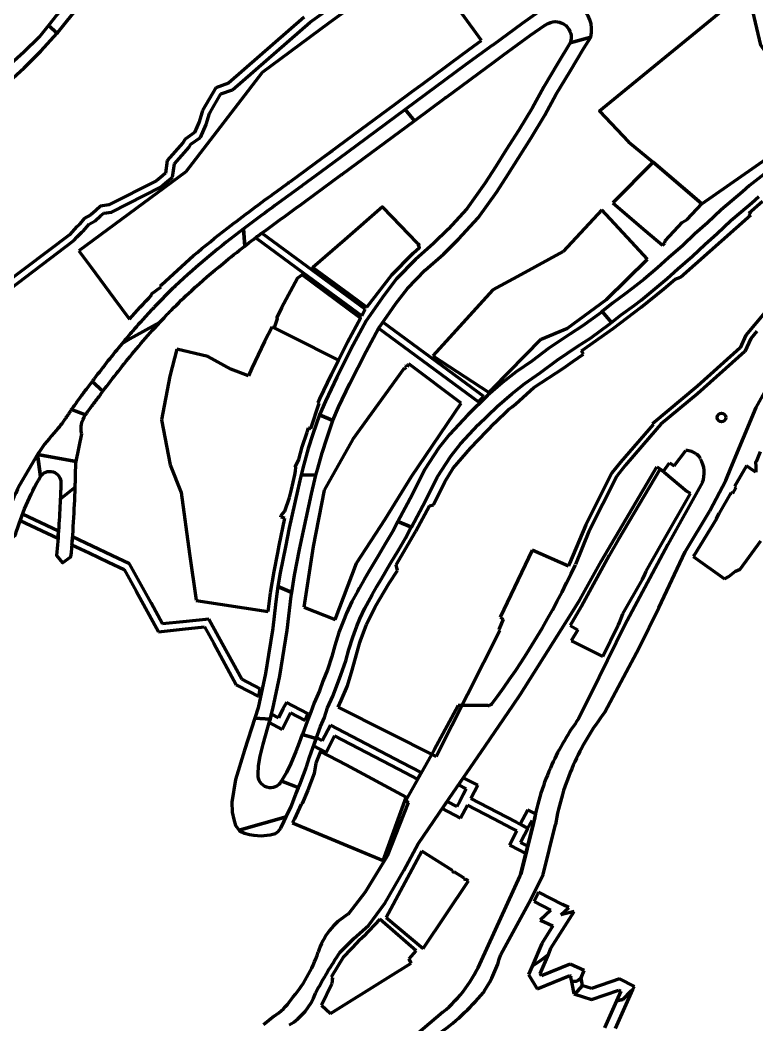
# Model space of a CAD drawing. Header units: inches. Extents: x 4096 to 6070, y 2882 to 5388.
# Drawn here: x 4469.9 to 4648.2, y 4059.3 to 4302.5 of the extents above; entities that cross this region are included whole.
import ezdxf

# ---------------------------------------------------------------- set-up
doc = ezdxf.new("R2010")
doc.units = ezdxf.units.IN
doc.header["$MEASUREMENT"] = 0
doc.linetypes.add('A_CONTINUOUS_LINE', pattern=[0])
for name, color, linetype, lineweight in [('access road', 150, 'Continuous', 30), ('commercial', 11, 'A_CONTINUOUS_LINE', 18), ('footpath line', 2, 'Continuous', 30), ('Hatch institutional', 131, 'Continuous', 15), ('road 2', 1, 'A_CONTINUOUS_LINE', 30)]:
    doc.layers.add(name, color=color, linetype=linetype, lineweight=lineweight)

# ---------------------------------------------------------------- blocks, each defined once
blk = doc.blocks.new('commercial')
at = {"layer": 'commercial', "lineweight": 90}
for p, q in [((4623.07, 4268.12), (4613.27, 4258.26)), ((4626.93, 4264.82), (4623.07, 4268.12)), ((4633.56, 4259.15), (4626.93, 4264.82)), ((4613.27, 4258.26), (4620.76, 4251.89)), ((4631.25, 4254.22), (4634.87, 4258.04)), ((4634.87, 4258.04), (4633.56, 4259.15)), ((4646.18, 4255.79), (4649.5, 4258.67)), ((4610.68, 4256.54), (4601.26, 4246.52)), ((4617.82, 4248.84), (4610.68, 4256.54)), ((4629.66, 4240.23), (4646.71, 4255.32)), ((4646.71, 4255.32), (4646.18, 4255.79)), ((4625.96, 4249.03), (4630.2, 4253.6)), ((4630.2, 4253.6), (4631.25, 4254.22)), ((4630.2, 4253.6), (4630.2, 4253.6)), ((4620.76, 4251.89), (4624.31, 4248.87)), ((4621.69, 4244.66), (4617.82, 4248.84)), ((4624.31, 4248.87), (4625.34, 4247.99)), ((4625.34, 4247.99), (4625.86, 4248.54)), ((4625.86, 4248.54), (4625.96, 4249.03)), ((4601.26, 4246.52), (4591.1, 4240.95)), ((4601.26, 4246.52), (4601.26, 4246.52)), ((4611.77, 4234.9), (4621.69, 4244.66)), ((4621.69, 4244.66), (4621.69, 4244.66)), ((4659.7, 4243.27), (4645.51, 4226.2)), ((4628.37, 4239.77), (4629.66, 4240.23)), ((4625.66, 4237.44), (4628.37, 4239.77)), ((4584.27, 4237.2), (4569.77, 4221.23)), ((4620.13, 4232.98), (4625.66, 4237.44)), ((4602.38, 4227.94), (4611.77, 4234.9)), ((4613.4, 4227.86), (4620.13, 4232.98)), ((4530.89, 4228.28), (4529.08, 4224.67)), ((4534.78, 4226.33), (4530.89, 4228.28)), ((4535.45, 4226), (4534.78, 4226.33)), ((4546.99, 4220.22), (4535.45, 4226)), ((4535.45, 4226), (4535.45, 4226)), ((4605.74, 4222.47), (4613.4, 4227.86)), ((4645.51, 4226.2), (4644.08, 4223.16)), ((4529.08, 4224.67), (4526, 4218.27)), ((4584.25, 4213.34), (4595.99, 4225.24)), ((4644.08, 4223.16), (4633.75, 4213.93)), ((4507.83, 4222.85), (4506.12, 4216.29)), ((4515.38, 4221.07), (4507.83, 4222.85)), ((4520.95, 4218.02), (4515.38, 4221.07)), ((4569.77, 4221.23), (4583.21, 4212.43)), ((4603.62, 4219.88), (4606.2, 4221.67)), ((4606.2, 4221.67), (4605.74, 4222.47)), ((4526, 4218.27), (4525.21, 4216.41)), ((4545.24, 4216.73), (4546.99, 4220.22)), ((4546.99, 4220.22), (4546.99, 4220.22)), ((4563.32, 4218.98), (4563.22, 4218.84)), ((4563.22, 4218.84), (4563.32, 4218.47)), ((4563.63, 4218.76), (4563.32, 4218.98)), ((4563.96, 4219.27), (4563.9, 4219.12)), ((4576.65, 4209.77), (4563.96, 4219.27)), ((4594.23, 4213.55), (4601.34, 4218.29)), ((4601.34, 4218.29), (4603.62, 4219.88)), ((4506.12, 4216.29), (4504.18, 4205.73)), ((4525.21, 4216.41), (4520.95, 4218.02)), ((4542.41, 4210.86), (4545.24, 4216.73)), ((4562.64, 4218.04), (4550.39, 4201.09)), ((4583.21, 4212.43), (4584.25, 4213.34)), ((4589.81, 4209.62), (4594.23, 4213.55)), ((4633.75, 4213.93), (4622.88, 4204.81)), ((4540.29, 4203.66), (4542.3, 4209.76)), ((4542, 4209.9), (4542.41, 4210.86)), ((4542.3, 4209.76), (4542, 4209.9)), ((4564.58, 4192.01), (4576.65, 4209.77)), ((4576.65, 4209.77), (4576.65, 4209.77)), ((4588.07, 4208.24), (4588.93, 4208.93)), ((4588.93, 4208.93), (4589.81, 4209.62)), ((4584.8, 4205.03), (4588.07, 4208.24)), ((4504.18, 4205.73), (4506.22, 4194.88)), ((4539.36, 4202.79), (4539.71, 4203.81)), ((4539.71, 4203.81), (4539.78, 4203.8)), ((4539.78, 4203.8), (4540.29, 4203.66)), ((4578.86, 4198.91), (4584.8, 4205.03)), ((4623.03, 4204.63), (4615.19, 4195.54)), ((4622.88, 4204.81), (4623.03, 4204.63)), ((4538.2, 4199.23), (4539.36, 4202.79)), ((4537.34, 4196.13), (4538.2, 4199.23)), ((4550.39, 4201.09), (4543.49, 4188.74)), ((4550.39, 4201.09), (4550.39, 4201.09)), ((4574.67, 4194.04), (4578.86, 4198.91)), ((4648.92, 4198.01), (4648, 4195.62)), ((4506.22, 4194.88), (4508.91, 4188.16)), ((4536.5, 4194.31), (4537.34, 4196.13)), ((4536.66, 4194.28), (4536.5, 4194.31)), ((4536.58, 4193.31), (4536.66, 4194.28)), ((4572.68, 4190.78), (4574.67, 4194.04)), ((4615.19, 4195.54), (4613.07, 4192.89)), ((4645.62, 4194.66), (4642.73, 4189.61)), ((4647.27, 4193.49), (4645.62, 4194.66)), ((4648, 4195.62), (4647.81, 4195.69)), ((4647.81, 4195.69), (4647.88, 4194.28)), ((4647.88, 4194.28), (4647.89, 4193.07)), ((4535.55, 4188.92), (4536.37, 4192.47)), ((4536.37, 4192.47), (4536.58, 4193.31)), ((4536.58, 4193.31), (4536.58, 4193.31)), ((4558.23, 4181.74), (4564.58, 4192.01)), ((4613.07, 4192.89), (4606.77, 4180.35)), ((4624.64, 4193.76), (4614.59, 4176.68)), ((4625.76, 4193.09), (4624.64, 4193.76)), ((4625.76, 4193.09), (4625.76, 4193.09)), ((4647.89, 4193.07), (4647.27, 4193.49)), ((4647.27, 4193.49), (4647.27, 4193.49)), ((4569.95, 4185.18), (4572.68, 4190.78)), ((4643.09, 4189.4), (4642.22, 4187.9)), ((4642.73, 4189.61), (4643.09, 4189.4)), ((4508.91, 4188.16), (4510.95, 4173.36)), ((4533.96, 4183.64), (4535.12, 4186.95)), ((4535.12, 4186.95), (4535.55, 4188.92)), ((4543.49, 4188.74), (4540.83, 4175.08)), ((4625.41, 4176.25), (4632.12, 4187.95)), ((4632.12, 4187.95), (4631.27, 4188.42)), ((4632.12, 4187.95), (4632.12, 4187.95)), ((4641.85, 4188.08), (4639.01, 4183.14)), ((4642.22, 4187.9), (4641.85, 4188.08)), ((4565.63, 4178.81), (4568.93, 4184.96)), ((4568.93, 4184.96), (4569.95, 4185.18)), ((4532.63, 4175.35), (4533.99, 4181.98)), ((4533, 4182.23), (4533.12, 4182.64)), ((4533.99, 4181.98), (4533, 4182.23)), ((4533.12, 4182.64), (4533.96, 4183.64)), ((4533.99, 4181.98), (4533.99, 4181.98)), ((4551.33, 4171.09), (4558.23, 4181.74)), ((4558.23, 4181.74), (4558.23, 4181.74)), ((4638.4, 4181.83), (4632.87, 4172.88)), ((4606.77, 4180.35), (4602.86, 4170.98)), ((4560.94, 4170.67), (4565.63, 4178.81)), ((4532.28, 4173.55), (4532.63, 4175.35)), ((4540.83, 4175.08), (4538.54, 4160.39)), ((4614.59, 4176.68), (4612.45, 4172.89)), ((4623.06, 4172.12), (4625.41, 4176.25)), ((4644.07, 4169.59), (4649.08, 4176.49)), ((4510.95, 4173.36), (4512.49, 4162.11)), ((4531.4, 4169.02), (4532.28, 4173.55)), ((4532.28, 4173.55), (4532.28, 4173.55)), ((4593.83, 4174.2), (4586.07, 4158.02)), ((4602.61, 4170.36), (4593.83, 4174.2)), ((4612.45, 4172.89), (4605.71, 4160.66)), ((4632.87, 4172.88), (4632.75, 4172.71)), ((4632.75, 4172.71), (4640.3, 4167.29)), ((4546.13, 4157.46), (4551.33, 4171.09)), ((4551.33, 4171.09), (4551.33, 4171.09)), ((4561.22, 4169.33), (4560.94, 4170.67)), ((4602.86, 4170.98), (4602.61, 4170.36)), ((4642.98, 4169.11), (4644.07, 4169.59)), ((4530.54, 4163.87), (4531.4, 4169.02)), ((4559.22, 4166.25), (4561.22, 4169.33)), ((4620.49, 4167.11), (4621.02, 4168.3)), ((4621.02, 4168.3), (4621.4, 4169.17)), ((4640.3, 4167.29), (4641.4, 4167.83)), ((4641.4, 4167.83), (4642.98, 4169.11)), ((4555.84, 4160.51), (4559.22, 4166.25)), ((4615.72, 4158.85), (4620.48, 4167.11)), ((4529.91, 4159.38), (4530.54, 4163.87)), ((4512.5, 4162.04), (4529.91, 4159.38)), ((4538.54, 4160.39), (4546.13, 4157.46)), ((4553.74, 4156.19), (4555.84, 4160.51)), ((4605.57, 4160.4), (4603.02, 4156)), ((4586.8, 4157.54), (4585.81, 4155.16)), ((4586.07, 4158.02), (4586.8, 4157.54)), ((4614.93, 4156.72), (4615.72, 4158.85)), ((4552.26, 4152.34), (4553.74, 4156.19)), ((4585.81, 4155.16), (4585.7, 4154.94)), ((4603.02, 4156), (4604.83, 4154.95)), ((4610.9, 4148.51), (4614.53, 4155.9)), ((4614.53, 4155.9), (4614.53, 4155.9)), ((4614.66, 4156.17), (4614.93, 4156.72)), ((4586, 4154.79), (4578.13, 4139.31)), ((4585.7, 4154.94), (4586, 4154.79)), ((4604.83, 4154.95), (4603.27, 4152.26)), ((4551.33, 4148.98), (4552.11, 4151.84)), ((4552.11, 4151.84), (4552.26, 4152.34)), ((4603.27, 4152.26), (4603.28, 4152.26)), ((4603.28, 4152.26), (4610.9, 4148.51)), ((4550.23, 4145.2), (4551.33, 4148.98)), ((4549.14, 4141.42), (4550.23, 4145.2)), ((4547.6, 4137.88), (4549.14, 4141.42)), ((4578.13, 4139.31), (4570.54, 4124.28)), ((4546.87, 4136.26), (4547.6, 4137.88)), ((4570.54, 4124.28), (4546.87, 4136.26)), ((4542.61, 4125.52), (4541.48, 4122.71)), ((4542.61, 4125.52), (4541.48, 4122.71)), ((4548.8, 4122.29), (4542.61, 4125.52)), ((4548.8, 4122.29), (4542.61, 4125.52)), ((4570.54, 4124.28), (4570.54, 4124.28)), ((4541.48, 4122.71), (4541.05, 4120.21)), ((4541.48, 4122.71), (4541.05, 4120.21)), ((4563.35, 4114.47), (4548.8, 4122.29)), ((4563.35, 4114.47), (4548.8, 4122.29)), ((4541.05, 4120.21), (4539.53, 4116.17)), ((4541.05, 4120.21), (4539.53, 4116.17)), ((4539.53, 4116.17), (4538.19, 4112.92)), ((4539.53, 4116.17), (4538.19, 4112.92)), ((4557.78, 4099.11), (4563.35, 4114.47)), ((4557.78, 4099.11), (4563.35, 4114.47)), ((4563.35, 4114.47), (4563.35, 4114.47)), ((4563.35, 4114.47), (4563.35, 4114.47)), ((4537.94, 4112.78), (4536.3, 4109.22)), ((4537.94, 4112.78), (4536.3, 4109.22)), ((4538.19, 4112.92), (4537.94, 4112.78)), ((4538.19, 4112.92), (4537.94, 4112.78)), ((4536.3, 4109.22), (4535.84, 4108.27)), ((4536.3, 4109.22), (4535.84, 4108.27)), ((4535.84, 4108.27), (4557.78, 4099.11)), ((4535.84, 4108.27), (4557.78, 4099.11)), ((4567.13, 4101.4), (4558.49, 4085.31)), ((4574.51, 4096.7), (4567.13, 4101.4)), ((4574.4, 4096.54), (4574.44, 4096.61)), ((4574.44, 4096.61), (4574.54, 4096.65)), ((4574.44, 4096.61), (4574.44, 4096.61)), ((4574.51, 4096.7), (4574.5, 4096.69)), ((4574.5, 4096.69), (4574.51, 4096.7)), ((4574.54, 4096.68), (4574.51, 4096.7)), ((4574.54, 4096.65), (4574.54, 4096.68)), ((4567.4, 4077.83), (4578.39, 4094.23)), ((4574.48, 4096.45), (4574.51, 4096.47)), ((4574.51, 4096.47), (4574.57, 4096.56)), ((4574.75, 4096.38), (4574.73, 4096.38)), ((4574.74, 4096.32), (4574.75, 4096.33)), ((4574.78, 4096.32), (4574.74, 4096.32)), ((4574.75, 4096.33), (4574.75, 4096.38)), ((4574.83, 4096.32), (4574.78, 4096.32)), ((4574.95, 4096.42), (4574.82, 4096.32)), ((4574.82, 4096.32), (4574.83, 4096.32)), ((4577.39, 4094.86), (4574.95, 4096.42)), ((4575.02, 4096.22), (4575.02, 4096.22)), ((4575.02, 4096.22), (4575.02, 4096.22)), ((4575.02, 4096.22), (4575.02, 4096.22)), ((4575.02, 4096.22), (4575.02, 4096.22)), ((4575.16, 4096.23), (4575.12, 4096.21)), ((4575.12, 4096.21), (4575.17, 4096.21)), ((4575.17, 4096.21), (4575.16, 4096.23)), ((4575.17, 4096.21), (4575.17, 4096.21)), ((4577.25, 4094.74), (4577.29, 4094.82)), ((4577.29, 4094.82), (4577.39, 4094.85)), ((4577.29, 4094.82), (4577.29, 4094.82)), ((4577.33, 4094.66), (4577.36, 4094.68)), ((4577.36, 4094.68), (4577.42, 4094.77)), ((4577.39, 4094.85), (4577.39, 4094.86)), ((4577.6, 4094.58), (4577.58, 4094.59)), ((4577.59, 4094.53), (4577.61, 4094.54)), ((4577.63, 4094.52), (4577.59, 4094.53)), ((4577.61, 4094.54), (4577.6, 4094.58)), ((4577.68, 4094.52), (4577.63, 4094.52)), ((4577.78, 4094.61), (4577.68, 4094.53)), ((4577.68, 4094.53), (4577.68, 4094.52)), ((4578.39, 4094.23), (4577.78, 4094.61)), ((4577.87, 4094.42), (4577.88, 4094.43)), ((4577.88, 4094.43), (4577.87, 4094.43)), ((4577.87, 4094.43), (4577.87, 4094.42)), ((4577.87, 4094.42), (4577.87, 4094.42)), ((4578.02, 4094.44), (4577.98, 4094.42)), ((4577.98, 4094.42), (4578.02, 4094.42)), ((4578.02, 4094.42), (4578.02, 4094.44)), ((4578.02, 4094.42), (4578.02, 4094.42)), ((4578.39, 4094.23), (4578.39, 4094.23)), ((4561.35, 4088.9), (4561.35, 4088.9)), ((4556.98, 4084.9), (4552.97, 4080.74)), ((4557.63, 4084.36), (4556.98, 4084.9)), ((4558.49, 4085.31), (4567.4, 4077.83)), ((4565.7, 4077.23), (4557.63, 4084.36)), ((4552.97, 4080.74), (4551.61, 4079.42)), ((4551.61, 4079.42), (4548.17, 4075.84)), ((4564.08, 4075.3), (4565.7, 4077.23)), ((4548.17, 4075.84), (4545.17, 4070.9)), ((4564.49, 4074.26), (4564.08, 4075.3)), ((4558.32, 4070.43), (4564.49, 4074.26)), ((4564.49, 4074.26), (4564.49, 4074.26)), ((4544.99, 4062.14), (4558.32, 4070.43)), ((4545.17, 4070.9), (4545.53, 4070.7)), ((4545.53, 4070.7), (4545.36, 4069.29)), ((4545.36, 4069.29), (4542.85, 4064.1)), ((4542.85, 4064.1), (4544.99, 4062.14))]:
    blk.add_line(p, q, dxfattribs=at)
for points in [[(4584.27, 4237.2), (4591.1, 4240.95)], [(4595.99, 4225.24), (4602.38, 4227.94)], [(4625.76, 4193.09), (4631.27, 4188.42)], [(4638.4, 4181.83), (4639.01, 4183.14)], [(4621.4, 4169.17), (4623.06, 4172.12)], [(4605.71, 4160.66), (4605.57, 4160.4)], [(4614.53, 4155.9), (4614.66, 4156.17)]]:
    blk.add_lwpolyline(points, dxfattribs=at)
for centre, radius, start, end in [((4561.38, 4220.78), 3.02, 294.5116, 310.058), ((4561.38, 4220.78), 3.02, 318.0933, 326.6163), ((4574.47, 4096.69), 0.167, 246.1954, 308.6627), ((4574.74, 4096.91), 0.526, 239.9188, 268.5574), ((4577.32, 4094.9), 0.167, 246.1954, 308.6627), ((4577.59, 4095.12), 0.526, 239.9188, 268.5574)]:
    blk.add_arc(centre, radius, start, end, dxfattribs=at)
blk = doc.blocks.new('road')
at = {"layer": 'road 2', "lineweight": 90}
for p, q in [((4648.16, 4227.2), (4646.7, 4225.44)), ((4646.7, 4225.44), (4645.22, 4222.31)), ((4645.22, 4222.31), (4633.77, 4212.08)), ((4647.96, 4208.74), (4655.63, 4222.57)), ((4633.77, 4212.08), (4624.95, 4204.71)), ((4641.89, 4194.08), (4647.96, 4208.74)), ((4647.96, 4208.74), (4647.96, 4208.74)), ((4624.95, 4204.71), (4622.36, 4201.71)), ((4622.36, 4201.71), (4616.29, 4194.67)), ((4628.12, 4194.66), (4630.94, 4198.35)), ((4610.59, 4171.6), (4623.96, 4194.4)), ((4616.29, 4194.67), (4614.26, 4192.13)), ((4623.96, 4194.4), (4625.6, 4193.36)), ((4625.6, 4193.36), (4626.98, 4195.35)), ((4626.98, 4195.35), (4628.12, 4194.66)), ((4640.63, 4191.04), (4641.89, 4194.08)), ((4614.26, 4192.13), (4607.53, 4178.75)), ((4634.97, 4190.65), (4626.63, 4175.55)), ((4636.75, 4183.77), (4640.63, 4191.04)), ((4630.83, 4173.8), (4636.75, 4183.77)), ((4607.53, 4178.75), (4604.26, 4170.71)), ((4626.63, 4175.55), (4616.15, 4156.02)), ((4624.45, 4160.23), (4630.83, 4173.8)), ((4605.33, 4162.18), (4610.59, 4171.6)), ((4610.59, 4171.6), (4610.59, 4171.6)), ((4603.26, 4158.78), (4605.33, 4162.18)), ((4619.64, 4150.6), (4624.45, 4160.23)), ((4591.01, 4139.41), (4603.26, 4158.78)), ((4616.15, 4156.02), (4609.98, 4143.47)), ((4616.15, 4156.02), (4616.15, 4156.02)), ((4615.87, 4143.46), (4619.64, 4150.6)), ((4605.01, 4133.37), (4609.98, 4143.47)), ((4615.87, 4143.46), (4611.4, 4135.02)), ((4589.13, 4136.66), (4591.01, 4139.41)), ((4575.88, 4136.66), (4570.07, 4125.89)), ((4583.14, 4136.66), (4575.88, 4136.66)), ((4581.45, 4125.45), (4589.13, 4136.66)), ((4605.01, 4133.37), (4605.01, 4133.37)), ((4570.07, 4125.89), (4563.26, 4113.73)), ((4573.83, 4114.32), (4581.45, 4125.45)), ((4563.26, 4113.73), (4563.26, 4113.73)), ((4563.26, 4113.73), (4563.82, 4113.1)), ((4566.21, 4103.2), (4573.83, 4114.32)), ((4563.82, 4113.1), (4558.74, 4100.2)), ((4590.92, 4095.4), (4594.15, 4108.18)), ((4594.15, 4108.18), (4591.02, 4095.77)), ((4594.15, 4108.18), (4591.02, 4095.77)), ((4594.15, 4108.18), (4594.15, 4108.18)), ((4594.15, 4108.18), (4594.15, 4108.18)), ((4594.15, 4108.18), (4594.15, 4108.18)), ((4596.47, 4095.77), (4599.41, 4107.84)), ((4562.78, 4096.74), (4566.21, 4103.2)), ((4566.21, 4103.2), (4566.21, 4103.2)), ((4558.74, 4100.2), (4553.44, 4091.44)), ((4558.23, 4088.88), (4562.78, 4096.74)), ((4581.53, 4074.94), (4590.92, 4095.4)), ((4596.47, 4095.77), (4593.51, 4089.71)), ((4553.44, 4091.44), (4549.39, 4086.2)), ((4593.51, 4089.71), (4586.19, 4076.42)), ((4556.22, 4086.12), (4558.23, 4088.88)), ((4554.2, 4083.36), (4556.22, 4086.12)), ((4550.7, 4080.29), (4554.2, 4083.36)), ((4554.2, 4083.36), (4554.2, 4083.36)), ((4547.28, 4076.88), (4550.7, 4080.29)), ((4581.53, 4074.94), (4581.53, 4074.94)), ((4582.01, 4067.22), (4582.23, 4067.49)), ((4582.23, 4067.49), (4582.23, 4067.49)), ((4582.23, 4067.49), (4582.23, 4067.49)), ((4582.23, 4067.49), (4582.23, 4067.49)), ((4531.36, 4061.44), (4528.84, 4059.35)), ((4572.2, 4062.4), (4560.88, 4052.83))]:
    blk.add_line(p, q, dxfattribs=at)
blk.add_circle((4639.61, 4206.32), 1.06, dxfattribs=at)
for centre, radius, start, end in [((4630.65, 4193.34), 5.02, 52.9384, 86.6183), ((4632.61, 4195.7), 1.97, 50.7015, 57.2698), ((4632.61, 4195.7), 1.97, 17.1697, 50.7015), ((4629.06, 4192.97), 6.35, 338.5659, 31.3323), ((4433.09, 4250.7), 188.95, 323.0169, 334.9521), ((4583.28, 4137.55), 0.899, 261.2154, 278.7846), ((4583.28, 4137.55), 0.899, 278.7846, 325.1626), ((4654.2, 4097.23), 61.04, 143.6974, 155.6973), ((4659.78, 4097.42), 61.27, 142.1507, 156.1863), ((4654.2, 4097.23), 61.04, 155.6973, 169.6655), ((4659.78, 4097.42), 61.27, 156.1863, 170.2118), ((4557.55, 4072.17), 16.23, 120.7532, 162.9491), ((4557.55, 4072.17), 16.23, 120.153, 120.7532), ((4509.99, 4087.65), 33.79, 318.9714, 341.5012), ((4626.23, 4023.04), 95.55, 145.7095, 152.604), ((4551.04, 4087.87), 33.11, 323.6302, 337.0029), ((4555.72, 4084.6), 31.55, 327.1544, 344.9705), ((4551.04, 4087.87), 33.11, 309.7046, 323.6216), ((4523.37, 4073.73), 14.65, 303.0229, 325.6907), ((4527.55, 4072.02), 14.72, 300.6114, 340.1181), ((4538.83, 4102.84), 55.97, 304.7745, 320.4795)]:
    blk.add_arc(centre, radius, start, end, dxfattribs=at)
blk = doc.blocks.new('road 5')
at = {"layer": 'footpath line', "lineweight": 90}
for p, q in [((4540.07, 4301.99), (4543.52, 4304.4)), ((4538.68, 4303.21), (4520.35, 4287.21)), ((4521.28, 4285.63), (4540.07, 4301.99)), ((4540.07, 4301.99), (4540.07, 4301.99)), ((4520.35, 4287.21), (4517.27, 4286.07)), ((4517.27, 4286.07), (4514.08, 4280.58)), ((4515.99, 4280.3), (4518.5, 4284.6)), ((4518.5, 4284.6), (4521.28, 4285.63)), ((4513.91, 4280.03), (4513.23, 4277.84)), ((4514.08, 4280.58), (4513.91, 4280.03)), ((4514.92, 4277.21), (4515.74, 4279.85)), ((4515.74, 4279.85), (4515.99, 4280.3)), ((4513.23, 4277.84), (4512.13, 4275.26)), ((4513.58, 4274.09), (4514.92, 4277.21)), ((4512.13, 4275.26), (4509.9, 4273.69)), ((4511.25, 4272.43), (4513.58, 4274.09)), ((4509.34, 4272.77), (4505.54, 4268.48)), ((4507.25, 4267.69), (4510.8, 4271.7)), ((4509.9, 4273.69), (4509.34, 4272.77)), ((4510.8, 4271.7), (4511.25, 4272.43)), ((4510.8, 4271.7), (4510.8, 4271.7)), ((4505.54, 4268.48), (4505.12, 4265.43)), ((4506.81, 4264.49), (4507.25, 4267.69)), ((4504.39, 4264.82), (4502.9, 4263.58)), ((4505.12, 4265.43), (4504.39, 4264.82)), ((4505.54, 4263.44), (4506.81, 4264.49)), ((4502.9, 4263.58), (4491.44, 4257.75)), ((4492.01, 4256.02), (4503.89, 4262.06)), ((4503.89, 4262.06), (4505.54, 4263.44)), ((4489.39, 4257.42), (4488.22, 4256.44)), ((4491.44, 4257.75), (4489.39, 4257.42)), ((4487.07, 4255.36), (4485.43, 4254.47)), ((4488.22, 4256.44), (4487.07, 4255.36)), ((4488.13, 4253.89), (4489.42, 4255.09)), ((4489.42, 4255.09), (4490.17, 4255.73)), ((4490.17, 4255.73), (4492.01, 4256.02)), ((4483.7, 4252.55), (4481.85, 4250.55)), ((4484.03, 4252.75), (4483.7, 4252.55)), ((4484.38, 4253.18), (4484.03, 4252.75)), ((4485.43, 4254.47), (4484.38, 4253.18)), ((4485.23, 4251.36), (4486.61, 4253.06)), ((4486.61, 4253.06), (4488.13, 4253.89)), ((4481.85, 4250.55), (4465.86, 4238.41)), ((4482.94, 4249.12), (4483.76, 4249.99)), ((4483.76, 4249.99), (4484.84, 4251.14)), ((4484.84, 4251.14), (4485.23, 4251.36)), ((4526.94, 4249.8), (4538.32, 4241.42)), ((4539.39, 4242.87), (4528.44, 4250.93)), ((4467.43, 4237.35), (4482.94, 4249.12)), ((4482.94, 4249.12), (4482.94, 4249.12)), ((4553.44, 4232.51), (4539.39, 4242.87)), ((4538.32, 4241.42), (4552.58, 4230.91)), ((4552.58, 4230.91), (4553.44, 4232.51)), ((4557.68, 4229.39), (4556.65, 4227.92)), ((4556.65, 4227.92), (4580.78, 4210.14)), ((4582.09, 4211.41), (4557.68, 4229.39)), ((4557.68, 4229.39), (4557.68, 4229.39)), ((4580.78, 4210.14), (4582.09, 4211.41)), ((4479.22, 4178.82), (4470.52, 4182.92)), ((4470.52, 4182.92), (4470.52, 4182.92)), ((4469.96, 4181.41), (4479.1, 4177.11)), ((4487.4, 4175.18), (4482.63, 4177.43)), ((4482.49, 4175.51), (4486.63, 4173.55)), ((4487.4, 4175.18), (4487.4, 4175.18)), ((4492.1, 4172.96), (4487.4, 4175.18)), ((4487.4, 4175.18), (4487.4, 4175.18)), ((4486.63, 4173.55), (4491.34, 4171.34)), ((4496.43, 4170.92), (4492.1, 4172.96)), ((4491.34, 4171.34), (4495.14, 4169.54)), ((4495.14, 4169.54), (4498.03, 4164.27)), ((4501.63, 4161.45), (4496.43, 4170.92)), ((4496.43, 4170.92), (4496.43, 4170.92)), ((4498.03, 4164.27), (4503.42, 4154.45)), ((4504.42, 4156.37), (4501.63, 4161.45)), ((4515.55, 4157.56), (4509.31, 4156.89)), ((4517.94, 4153.21), (4515.55, 4157.56)), ((4503.42, 4154.45), (4509.23, 4155.07)), ((4509.31, 4156.89), (4504.42, 4156.37)), ((4509.23, 4155.07), (4514.55, 4155.64)), ((4509.23, 4155.07), (4509.23, 4155.07)), ((4514.55, 4155.64), (4516.77, 4151.61)), ((4514.55, 4155.64), (4514.55, 4155.64)), ((4523.54, 4143.01), (4517.94, 4153.21)), ((4517.94, 4153.21), (4517.94, 4153.21)), ((4516.77, 4151.61), (4522.22, 4141.67)), ((4528.04, 4140.66), (4523.54, 4143.01)), ((4523.54, 4143.01), (4523.54, 4143.01)), ((4522.22, 4141.67), (4522.7, 4141.41)), ((4522.7, 4141.41), (4527.65, 4138.83)), ((4527.65, 4138.83), (4528.04, 4140.66)), ((4533.51, 4135.79), (4532.4, 4133.66)), ((4534.34, 4137.38), (4533.51, 4135.79)), ((4535.93, 4136.55), (4534.34, 4137.38)), ((4539.58, 4134.65), (4535.93, 4136.55)), ((4535.93, 4136.55), (4535.93, 4136.55)), ((4530.74, 4134.52), (4530.17, 4132.48)), ((4532.4, 4133.66), (4530.74, 4134.52)), ((4533.29, 4130.85), (4535.36, 4134.82)), ((4535.36, 4134.82), (4535.36, 4134.82)), ((4535.36, 4134.82), (4538.9, 4132.98)), ((4538.9, 4132.98), (4539.58, 4134.65)), ((4530.17, 4132.48), (4533.29, 4130.85)), ((4544.98, 4131.84), (4543.04, 4128.12)), ((4562.27, 4122.84), (4544.98, 4131.84)), ((4544.98, 4131.84), (4544.98, 4131.84)), ((4541.58, 4128.68), (4540.91, 4126.86)), ((4541.64, 4128.85), (4541.58, 4128.68)), ((4543.04, 4128.12), (4541.64, 4128.85)), ((4543.93, 4125.28), (4546.01, 4129.28)), ((4546.01, 4129.28), (4561.44, 4121.24)), ((4540.91, 4126.86), (4543.93, 4125.28)), ((4561.44, 4121.24), (4566.1, 4118.81)), ((4566.98, 4120.38), (4562.27, 4122.84)), ((4566.1, 4118.81), (4566.98, 4120.38)), ((4577.14, 4119.15), (4575.94, 4117.41)), ((4580.63, 4117.33), (4577.14, 4119.15)), ((4575.94, 4117.41), (4577.8, 4116.44)), ((4577.8, 4116.44), (4577.11, 4115.11)), ((4578.97, 4114.13), (4580.63, 4117.33)), ((4580.63, 4117.33), (4580.63, 4117.33)), ((4577.11, 4115.11), (4576.27, 4113.51)), ((4585.32, 4110.82), (4578.97, 4114.13)), ((4573.21, 4113.42), (4572.01, 4111.67)), ((4572.01, 4111.67), (4576.47, 4109.35)), ((4575.58, 4112.18), (4573.21, 4113.42)), ((4576.27, 4113.51), (4575.58, 4112.18)), ((4576.47, 4109.35), (4578.13, 4112.54)), ((4578.13, 4112.54), (4578.13, 4112.54)), ((4578.13, 4112.54), (4584.53, 4109.2)), ((4592.73, 4111.35), (4590.93, 4107.89)), ((4593, 4111.21), (4592.73, 4111.35)), ((4594.59, 4110.38), (4593, 4111.21)), ((4584.53, 4109.2), (4584.53, 4109.2)), ((4584.53, 4109.2), (4588.79, 4106.98)), ((4589.98, 4108.39), (4585.32, 4110.82)), ((4585.32, 4110.82), (4585.32, 4110.82)), ((4592.79, 4106.92), (4593.77, 4108.8)), ((4593.77, 4108.8), (4594.22, 4108.57)), ((4593.77, 4108.8), (4593.77, 4108.8)), ((4590.1, 4106.3), (4588.79, 4106.98)), ((4588.79, 4106.98), (4588.79, 4106.98)), ((4589.98, 4108.39), (4589.97, 4108.38)), ((4589.97, 4108.38), (4592.79, 4106.91)), ((4590.93, 4107.89), (4591.19, 4107.76)), ((4591.19, 4107.76), (4591.19, 4107.76)), ((4591.19, 4107.76), (4592.79, 4106.92)), ((4592.79, 4106.91), (4591.96, 4105.32)), ((4590.1, 4106.3), (4588.31, 4102.85)), ((4590.99, 4103.47), (4591.96, 4105.33)), ((4591.96, 4105.32), (4591.96, 4105.33)), ((4591.96, 4105.33), (4591.96, 4105.33)), ((4588.31, 4102.85), (4588.58, 4102.72)), ((4588.58, 4102.72), (4592.28, 4100.79)), ((4592.73, 4102.56), (4590.99, 4103.47)), ((4592.28, 4100.79), (4592.73, 4102.56)), ((4594.34, 4089.45), (4594.25, 4089.24)), ((4595.16, 4091.05), (4594.34, 4089.45)), ((4595.36, 4091.48), (4595.16, 4091.05)), ((4601.14, 4088.5), (4595.36, 4091.48)), ((4594.25, 4089.24), (4598.34, 4087.13)), ((4598.34, 4087.13), (4595.74, 4084.72)), ((4600.76, 4085.96), (4602.66, 4087.72)), ((4601.14, 4088.5), (4601.14, 4088.5)), ((4602.66, 4087.72), (4601.14, 4088.5)), ((4595.74, 4084.72), (4596.71, 4084.28)), ((4598.34, 4077.89), (4603.97, 4086.82)), ((4603.97, 4086.82), (4600.76, 4085.96)), ((4603.97, 4086.82), (4603.97, 4086.82)), ((4598.82, 4083.33), (4596.12, 4079.05)), ((4596.71, 4084.28), (4598.82, 4083.33)), ((4596.12, 4079.05), (4593.81, 4073.59)), ((4597.71, 4076.4), (4598.34, 4077.89)), ((4593.81, 4073.59), (4595.71, 4074.88)), ((4595.71, 4074.88), (4593.81, 4073.59)), ((4595.71, 4074.88), (4597.71, 4076.4)), ((4597.71, 4076.4), (4595.71, 4074.88)), ((4595.73, 4071.72), (4597.71, 4076.4)), ((4597.71, 4076.4), (4597.71, 4076.4)), ((4593.81, 4073.59), (4592.94, 4071.54)), ((4602.98, 4074.03), (4596.04, 4071.19)), ((4606.34, 4072.52), (4602.98, 4074.03)), ((4605.67, 4070.72), (4606.34, 4072.52)), ((4592.94, 4071.54), (4594.98, 4068.05)), ((4594.98, 4068.05), (4602.94, 4071.31)), ((4596.04, 4071.19), (4595.73, 4071.72)), ((4602.94, 4071.31), (4603.18, 4071.2)), ((4603.18, 4071.2), (4603.07, 4070.91)), ((4603.07, 4070.91), (4603.37, 4069.38)), ((4603.61, 4069.78), (4603.7, 4069.87)), ((4603.7, 4069.87), (4603.61, 4069.78)), ((4603.7, 4069.87), (4603.76, 4069.89)), ((4603.76, 4069.89), (4603.7, 4069.87)), ((4603.76, 4069.89), (4604.54, 4069.92)), ((4604.54, 4069.92), (4603.76, 4069.89)), ((4604.54, 4069.92), (4604.98, 4070.16)), ((4604.98, 4070.16), (4604.54, 4069.92)), ((4604.98, 4070.16), (4605.59, 4070.63)), ((4605.59, 4070.63), (4604.98, 4070.16)), ((4605.59, 4070.63), (4605.67, 4070.72)), ((4605.66, 4070.71), (4605.59, 4070.63)), ((4606, 4068.89), (4605.66, 4070.71)), ((4605.66, 4070.71), (4605.66, 4070.71)), ((4614.95, 4070.48), (4608.11, 4068.16)), ((4618.53, 4068.68), (4614.95, 4070.48)), ((4603.37, 4069.38), (4603.61, 4069.78)), ((4603.61, 4069.78), (4603.37, 4069.38)), ((4603.37, 4069.38), (4603.85, 4066.86)), ((4604.1, 4066.78), (4606, 4068.89)), ((4606, 4068.89), (4604.1, 4066.78)), ((4606.02, 4068.81), (4606, 4068.89)), ((4608.11, 4068.16), (4606.02, 4068.81)), ((4608.15, 4065.53), (4614.76, 4067.78)), ((4613.94, 4058.48), (4618.18, 4067.91)), ((4615.26, 4067.52), (4614.21, 4065.18)), ((4614.76, 4067.78), (4615.26, 4067.52)), ((4615.72, 4065.49), (4617.77, 4067.56)), ((4617.77, 4067.56), (4615.72, 4065.49)), ((4617.77, 4067.56), (4618.18, 4067.91)), ((4618.18, 4067.91), (4617.77, 4067.56)), ((4618.18, 4067.91), (4618.53, 4068.68)), ((4618.18, 4067.91), (4618.18, 4067.91)), ((4618.53, 4068.68), (4618.53, 4068.68)), ((4603.85, 4066.86), (4604.1, 4066.78)), ((4604.1, 4066.78), (4608.15, 4065.53)), ((4614.21, 4065.18), (4611.26, 4058.61)), ((4614.21, 4065.18), (4615.72, 4065.49)), ((4615.72, 4065.49), (4614.21, 4065.18))]:
    blk.add_line(p, q, dxfattribs=at)
for centre, radius, start, end in [((4531.16, 4159.62), 64.97, 158.9816, 160.3979), ((4196.71, 4198.56), 283.2, 355.6551, 356.002), ((4196.71, 4198.56), 286.7, 355.3883, 355.7731), ((4654.2, 4097.23), 61.04, 167.5609, 169.2968)]:
    blk.add_arc(centre, radius, start, end, dxfattribs=at)
blk.add_open_spline([(4528.44, 4250.93), (4527.93, 4250.56), (4527.43, 4250.18), (4526.94, 4249.8)], degree=3, dxfattribs=at)

msp = doc.modelspace()

# ---------------------------------------------------------------- linework, layer by layer
at = {"layer": 'access road', "lineweight": 90}
for points in [[(4489.25, 4312.21), (4492.69, 4317.07), (4489.44, 4317.7), (4486.91, 4314.26), (4482.71, 4308.57), (4478.92, 4303.79), (4476.83, 4301.19), (4478.88, 4299.31), (4479.04, 4299.49), (4489.25, 4312.21)], [(4470.95, 4290.91), (4474.96, 4294.97), (4478.88, 4299.31), (4476.83, 4301.19), (4474.51, 4298.31), (4470.83, 4294.72), (4467.6, 4291.78), (4464.18, 4288.53), (4460.48, 4284.97), (4462.34, 4283.08), (4464.57, 4285.22), (4470.95, 4290.91)], [(4590.46, 4269.18), (4593.57, 4274), (4596.83, 4279.44), (4599.63, 4284.56), (4602.96, 4290.12), (4606.3, 4295.68), (4607.95, 4298.36), (4602.99, 4296.95), (4599.96, 4291.92), (4596.59, 4286.3), (4593.79, 4281.17), (4590.6, 4275.85), (4587.51, 4271.06), (4585.01, 4267.08), (4582.37, 4262.9), (4578.03, 4256.83), (4573.48, 4251.87), (4569.97, 4248.43), (4565.54, 4244.51), (4560.99, 4239.84), (4557.98, 4235.93), (4553.63, 4229.71), (4550.5, 4223.88), (4546.58, 4216.07), (4543.78, 4210.25), (4542.39, 4206.93), (4545.61, 4205.58), (4546.97, 4208.81), (4549.73, 4214.52), (4553.61, 4222.27), (4556.61, 4227.87), (4560.8, 4233.86), (4563.64, 4237.54), (4567.95, 4241.98), (4572.36, 4245.87), (4576, 4249.44), (4580.75, 4254.62), (4585.28, 4260.95), (4587.97, 4265.21), (4590.46, 4269.18)], [(4585.37, 4209.01), (4588.88, 4212.07), (4592.03, 4214.55), (4595.73, 4217.11), (4599.88, 4220.2), (4604.83, 4223.55), (4607.87, 4225.54), (4612.56, 4228.97), (4612.99, 4229.31), (4610.72, 4231.97), (4610.45, 4231.76), (4605.88, 4228.42), (4602.89, 4226.46), (4597.85, 4223.06), (4593.69, 4219.95), (4589.95, 4217.37), (4586.65, 4214.77), (4583.01, 4211.6), (4578.22, 4206.98), (4573.8, 4202.23), (4571.25, 4198.96), (4567.73, 4193.62), (4564.87, 4187.77), (4561.32, 4181.13), (4564.58, 4179.8), (4567.99, 4186.17), (4570.78, 4191.88), (4574.09, 4196.92), (4576.47, 4199.96), (4580.72, 4204.53), (4585.37, 4209.01)], [(4544.1, 4201.21), (4545.62, 4205.57), (4542.39, 4206.93), (4540.77, 4202.31), (4539.63, 4198.79), (4538.55, 4194.91), (4537.91, 4192.44), (4541.5, 4192.36), (4541.93, 4194), (4542.99, 4197.78), (4544.1, 4201.21)], [(4540.43, 4187.82), (4541.23, 4191.29), (4541.5, 4192.36), (4537.91, 4192.44), (4537.82, 4192.12), (4537.01, 4188.59), (4535.03, 4179.6), (4534.1, 4175.06), (4532.87, 4168.75), (4532.31, 4165.39), (4535.63, 4163.96), (4536.32, 4168.13), (4537.53, 4174.37), (4538.45, 4178.87), (4540.43, 4187.82)], [(4551.41, 4155.86), (4552.09, 4157.57), (4553.32, 4160.2), (4554.61, 4162.56), (4555.08, 4163.41), (4556.19, 4165.39), (4557.34, 4167.31), (4559.44, 4170.89), (4561.45, 4174.24), (4563.14, 4177.13), (4564.4, 4179.48), (4564.58, 4179.8), (4561.32, 4181.13), (4560.08, 4178.84), (4558.44, 4176.02), (4556.43, 4172.68), (4554.32, 4169.09), (4553.16, 4167.14), (4552.02, 4165.11), (4551.54, 4164.25), (4550.19, 4161.78), (4548.88, 4158.96), (4548.15, 4157.13), (4547.07, 4154.33), (4546.07, 4151.15), (4545.35, 4148.46), (4544.26, 4145.28), (4543.19, 4142.49), (4542.32, 4140.16), (4541.07, 4137.31), (4540.26, 4134.99), (4539.36, 4132.78), (4538.29, 4129.89), (4538.18, 4129.6), (4541.58, 4128.68), (4542.62, 4131.51), (4543.53, 4133.75), (4544.33, 4136.03), (4545.56, 4138.85), (4546.46, 4141.25), (4547.55, 4144.09), (4548.7, 4147.44), (4549.43, 4150.17), (4550.38, 4153.18), (4551.41, 4155.86)], [(4534.53, 4154.86), (4535.5, 4163.17), (4535.63, 4163.96), (4532.31, 4165.39), (4532.03, 4163.67), (4531.71, 4160.97), (4531.06, 4155.32), (4529.99, 4148.87), (4529.33, 4144.35), (4527.56, 4136.03), (4526.74, 4133.55), (4530.42, 4133.35), (4531.1, 4135.79), (4532.79, 4143.77), (4533.46, 4148.36), (4534.53, 4154.86)], [(4539.21, 4121.81), (4539.96, 4124.15), (4540.74, 4126.41), (4541.58, 4128.68), (4538.18, 4129.6), (4537.44, 4127.58), (4536.61, 4125.48), (4535.44, 4122.61), (4534.35, 4120.45), (4533.18, 4118.42), (4537.27, 4116.81), (4537.58, 4117.55), (4538.46, 4119.82), (4539.21, 4121.81)], [(4533.03, 4106.93), (4533.8, 4108.63), (4534.31, 4109.72), (4522.89, 4106.43), (4522.99, 4106.3), (4524.18, 4105.78), (4525.4, 4105.44), (4526.44, 4105.22), (4528.25, 4105.11), (4530.4, 4105.32), (4531.74, 4105.69), (4532.37, 4106.11), (4533.03, 4106.93)]]:
    msp.add_lwpolyline(points, close=True, dxfattribs=at)
for points in [[(4597.17, 4305.76), (4591.35, 4301.66), (4584.28, 4296.43, -0.004455), (4584.24, 4296.41), (4577.77, 4291.7), (4563.06, 4280.8), (4565.36, 4278.13), (4572.91, 4283.71, -0.041434), (4573.1, 4283.85), (4584.52, 4292.28), (4586.79, 4293.96), (4593.41, 4298.84), (4596.78, 4301.14), (4597.67, 4301.68, -0.68561), (4602.99, 4296.95), (4607.95, 4298.36, 0.704699), (4597.17, 4305.76)], [(4474.84, 4192), (4474.15, 4197.36), (4469.76, 4189.91, 0.060802), (4464.28, 4174.26), (4468.82, 4177.89, -0.059268), (4474.84, 4192)], [(4483.39, 4194.92, -0.16264), (4483.53, 4195.63), (4474.15, 4197.36), (4474.84, 4192, -0.768671), (4479.8, 4190.47, -0.003454), (4479.66, 4186.56), (4483.27, 4189.45, 0.004775), (4483.39, 4194.92, -0.16264)], [(4483.27, 4189.45), (4479.66, 4186.56, -0.012056), (4478.75, 4172.93), (4480.21, 4171.17), (4482.24, 4172.62, 0.014705), (4483.27, 4189.45)], [(4536.61, 4115.19), (4537.24, 4116.72), (4533.12, 4118.31, -0.820679), (4527.52, 4119.99), (4527.6, 4122), (4528.04, 4124.41), (4528.71, 4127.26), (4530.42, 4133.35), (4526.74, 4133.55), (4524.18, 4125.86), (4522.05, 4118.74), (4521.12, 4113.24), (4521.24, 4110.82), (4521.6, 4109.06), (4522.03, 4107.61), (4522.89, 4106.43), (4534.31, 4109.72), (4535.48, 4112.18), (4536.61, 4115.19)]]:
    msp.add_lwpolyline(points, format="xyb", close=True, dxfattribs=at)
for points in [[(4563.06, 4280.8), (4549.03, 4270.41)], [(4565.36, 4278.13), (4563.06, 4280.8)], [(4547.75, 4265.12), (4565.36, 4278.13)], [(4549.03, 4270.41), (4542.59, 4265.67)], [(4652.53, 4267.19), (4647.85, 4263.61), (4646.36, 4262.44), (4644.65, 4260.93), (4642.07, 4258.73), (4639.55, 4256.56), (4636.21, 4253.44), (4633.15, 4250.72), (4630.26, 4247.96), (4626.75, 4244.91), (4624.13, 4242.55), (4620.87, 4239.8), (4617.98, 4237.5), (4616.33, 4236.24), (4613.23, 4233.95), (4610.72, 4231.97), (4612.99, 4229.31), (4615.35, 4231.16), (4618.43, 4233.45), (4620.14, 4234.74), (4623.09, 4237.1), (4626.43, 4239.91), (4629.07, 4242.28), (4632.62, 4245.37), (4635.53, 4248.14), (4638.57, 4250.85), (4641.89, 4253.95), (4644.35, 4256.07), (4644.35, 4256.07), (4646.95, 4258.29), (4648.61, 4259.75)], [(4542.59, 4265.67), (4538.07, 4262.33)], [(4538.9, 4258.61), (4547.58, 4265.01)], [(4538.04, 4262.3), (4531.57, 4257.6)], [(4523.98, 4251.95), (4524.33, 4247.81)], [(4524.33, 4247.81), (4523.98, 4251.95)], [(4507, 4237.65), (4502.37, 4232.99)], [(4496.51, 4225.33), (4503.68, 4229.3)], [(4503.68, 4229.3), (4496.51, 4225.33)], [(4494.59, 4224.21), (4496.51, 4225.33)], [(4496.51, 4225.33), (4494.59, 4224.21)], [(4487.36, 4215.04), (4489.98, 4212.7)], [(4489.98, 4212.7), (4487.36, 4215.04)], [(4482.36, 4208.23), (4485.76, 4206.98)], [(4485.76, 4206.98), (4482.36, 4208.23)], [(4483.53, 4195.63), (4484.83, 4202.35)], [(4474.15, 4197.36), (4483.53, 4195.63)]]:
    msp.add_lwpolyline(points, dxfattribs=at)
for points in [[(4547.58, 4265.01, -0.03706), (4547.75, 4265.12)], [(4538.07, 4262.33, -0.004585), (4538.04, 4262.3)], [(4507.44, 4238.09, -0.070703), (4507, 4237.65)], [(4502.37, 4232.99, -0.096601), (4501.81, 4232.43)], [(4484.83, 4202.35, -0.201413), (4485.72, 4206.93)], [(4478.64, 4203.14, 0.035047), (4474.36, 4197.72)], [(4474.36, 4197.72, -0.062591), (4474.15, 4197.36)]]:
    msp.add_lwpolyline(points, format="xyb", dxfattribs=at)
for points, knots in [([(4531.57, 4257.6), (4529.96, 4256.43), (4528.26, 4255.18), (4525.71, 4253.26), (4524.84, 4252.61), (4523.98, 4251.95)], [6.344894, 6.344894, 6.344894, 6.344894, 12.667717, 12.667717, 15.93621, 15.93621, 15.93621, 15.93621]), ([(4524.33, 4247.81), (4525.73, 4248.9), (4527.15, 4249.97), (4531.96, 4253.57), (4535.41, 4256.07), (4538.88, 4258.59)], [0, 0, 0, 0, 5.403617, 5.403617, 18.196027, 18.196027, 18.196027, 18.196027]), ([(4503.68, 4229.3), (4504.63, 4230.32), (4505.58, 4231.33), (4508.12, 4233.9), (4509.71, 4235.45), (4513.83, 4239.25), (4516.4, 4241.45), (4520.78, 4245.03), (4522.55, 4246.43), (4524.33, 4247.81)], [18.196027, 18.196027, 18.196027, 18.196027, 22.552145, 22.552145, 29.583013, 29.583013, 40.140419, 40.140419, 47.048714, 47.048714, 47.048714, 47.048714]), ([(4501.81, 4232.43), (4499.46, 4229.88), (4498.32, 4228.6), (4496.32, 4226.28), (4495.45, 4225.25), (4494.59, 4224.21)], [47.798174, 47.798174, 47.798174, 47.798174, 53.044643, 53.044643, 57.14344, 57.14344, 57.14344, 57.14344]), ([(4489.98, 4212.7), (4492.45, 4215.97), (4494.95, 4219.17), (4498.98, 4224.02), (4500.45, 4225.73), (4502.53, 4228.05), (4503.1, 4228.68), (4503.68, 4229.3)], [47.048714, 47.048714, 47.048714, 47.048714, 59.504684, 59.504684, 66.535552, 66.535552, 69.210302, 69.210302, 69.210302, 69.210302]), ([(4494.59, 4224.21), (4492.29, 4221.44), (4490.06, 4218.59), (4487.7, 4215.48), (4487.53, 4215.26), (4487.36, 4215.04)], [57.14344, 57.14344, 57.14344, 57.14344, 68.086135, 68.086135, 68.918004, 68.918004, 68.918004, 68.918004]), ([(4485.39, 4212.4), (4485.14, 4212.08), (4484.97, 4211.86), (4484.22, 4210.85), (4483.62, 4210.03), (4482.8, 4208.86), (4482.58, 4208.55), (4482.36, 4208.23)], [52.792169, 52.792169, 52.792169, 52.792169, 53.721045, 53.721045, 56.868649, 56.868649, 58.018584, 58.018584, 58.018584, 58.018584]), ([(4488.27, 4210.41), (4488.52, 4210.75), (4488.78, 4211.09), (4489.35, 4211.85), (4489.66, 4212.28), (4489.98, 4212.7)], [69.210302, 69.210302, 69.210302, 69.210302, 70.501487, 70.501487, 72.107253, 72.107253, 72.107253, 72.107253]), ([(4485.76, 4206.98), (4485.99, 4207.32), (4486.13, 4207.52), (4486.86, 4208.53), (4487.44, 4209.32), (4488.02, 4210.08), (4488.06, 4210.13), (4488.27, 4210.41)], [53.898662, 53.898662, 53.898662, 53.898662, 54.65405, 54.65405, 57.832996, 57.832996, 58.018584, 58.018584, 58.018584, 58.018584]), ([(4482.36, 4208.23), (4482.28, 4208.11), (4482.19, 4207.99), (4481.96, 4207.66), (4481.82, 4207.44), (4481.52, 4207), (4481.37, 4206.78), (4481.11, 4206.38), (4480.99, 4206.2), (4480.62, 4205.65), (4480.34, 4205.25), (4479.67, 4204.37), (4479.29, 4203.89), (4478.64, 4203.14)], [48.096813, 48.096813, 48.096813, 48.096813, 48.52068, 48.52068, 49.307581, 49.307581, 50.094482, 50.094482, 50.701864, 50.701864, 51.784653, 51.784653, 52.792169, 52.792169, 52.792169, 52.792169])]:
    msp.add_open_spline(points, degree=3, knots=knots, dxfattribs=at)
for points in [[(4523.98, 4251.95), (4518.36, 4247.67), (4512.88, 4243.22), (4507.44, 4238.09)], [(4487.36, 4215.04), (4486.7, 4214.16), (4486.04, 4213.28), (4485.39, 4212.4)], [(4485.72, 4206.93), (4485.73, 4206.95), (4485.74, 4206.97), (4485.76, 4206.98)]]:
    msp.add_open_spline(points, degree=3, dxfattribs=at)
at = {"layer": 'Hatch institutional', "lineweight": 90}
for p, q in [((4552.3, 4307.41), (4545.62, 4302.47)), ((4581.56, 4297.56), (4576.76, 4304.07)), ((4544.71, 4301.8), (4535.36, 4294.9)), ((4545.62, 4302.47), (4544.71, 4301.8)), ((4578.31, 4295.19), (4580.76, 4296.96)), ((4580.76, 4296.96), (4581.56, 4297.56)), ((4534.99, 4294.62), (4528.5, 4289.83)), ((4535.36, 4294.9), (4534.99, 4294.62)), ((4574.27, 4292.18), (4578.33, 4295.17)), ((4578.33, 4295.17), (4578.33, 4295.17)), ((4572.32, 4290.74), (4574.27, 4292.18)), ((4528.5, 4289.83), (4510.04, 4265.76)), ((4567.01, 4286.82), (4570.84, 4289.65)), ((4570.84, 4289.65), (4572.32, 4290.74)), ((4570.84, 4289.65), (4570.84, 4289.65)), ((4572.32, 4290.74), (4572.32, 4290.74)), ((4564.81, 4285.19), (4566.79, 4286.66)), ((4566.79, 4286.66), (4567.01, 4286.81)), ((4566.79, 4286.66), (4566.79, 4286.66)), ((4567.01, 4286.81), (4567, 4286.82)), ((4567, 4286.82), (4567.01, 4286.82)), ((4560.64, 4282.12), (4564.81, 4285.19)), ((4552.37, 4276.01), (4560.64, 4282.12)), ((4543.12, 4269.18), (4552.37, 4276.01)), ((4552.37, 4276.01), (4552.37, 4276.01)), ((4543.12, 4269.18), (4545.56, 4270.95)), ((4535.36, 4263.45), (4543.12, 4269.18)), ((4510.04, 4265.76), (4484.16, 4246.65)), ((4532.11, 4261.08), (4534.55, 4262.86)), ((4534.55, 4262.86), (4534.55, 4262.86)), ((4484.16, 4246.65), (4487.01, 4242.79)), ((4564.5, 4245.6), (4564.5, 4245.6)), ((4487.01, 4242.79), (4492.71, 4235.07)), ((4501.66, 4236.15), (4504.04, 4237.91)), ((4504.04, 4237.91), (4503.88, 4238.13)), ((4501.78, 4235.99), (4501.66, 4236.15)), ((4501.78, 4235.99), (4501.66, 4236.15)), ((4492.71, 4235.07), (4496.39, 4230.09)), ((4552.29, 4230.38), (4552.29, 4230.38))]:
    msp.add_line(p, q, dxfattribs=at)
for points in [[(4652.44, 4291.59), (4649.08, 4296.4), (4645.93, 4309.84), (4610.06, 4280.4), (4617.12, 4273.03), (4623.07, 4268.12), (4634.87, 4258.04), (4663.63, 4278.1)], [(4531.4, 4228.02), (4534.78, 4226.33), (4535.45, 4226), (4546.99, 4220.22), (4549.17, 4224.57), (4552.29, 4230.38), (4546.64, 4234.55), (4538.16, 4240.82), (4537.06, 4240.06), (4533.19, 4232.87), (4532.02, 4230.53), (4532.1, 4230.21)]]:
    msp.add_lwpolyline(points, close=True, dxfattribs=at)
msp.add_lwpolyline([(4553.81, 4232.99), (4559.85, 4240.82), (4560.2, 4241.18), (4564.5, 4245.6), (4565.04, 4246.08), (4566.58, 4247.44, -0.021931), (4566.43, 4247.65), (4566.34, 4247.89), (4566.33, 4247.98), (4566.36, 4248.08), (4566.49, 4248.06), (4566.5, 4248.08), (4566.31, 4248.28), (4566.26, 4248.28), (4566.24, 4248.34), (4566.17, 4248.36), (4566.18, 4248.3), (4566.13, 4248.34), (4566.03, 4248.52, -0.005044), (4566.02, 4248.58), (4559.97, 4254.84), (4557.63, 4257.26), (4548.46, 4249.29), (4540.76, 4242.6), (4549.42, 4236.22)], format="xyb", close=True, dxfattribs=at)
msp.add_arc((4576.3, 4293.72), 2.49, 35.6747, 36.194, dxfattribs=at)
for points in [[(4534.55, 4262.86), (4534.82, 4263.06), (4535.09, 4263.25), (4535.36, 4263.45)], [(4520.1, 4252.12), (4524.04, 4255.18), (4528.06, 4258.14), (4532.11, 4261.09)], [(4496.39, 4230.09), (4498.06, 4231.98), (4499.85, 4233.94), (4501.78, 4235.99)], [(4496.39, 4230.09), (4498.06, 4231.98), (4499.85, 4233.94), (4501.78, 4235.99)], [(4496.39, 4230.09), (4498.06, 4231.98), (4499.85, 4233.94), (4501.78, 4235.99)]]:
    msp.add_open_spline(points, degree=3, dxfattribs=at)
msp.add_open_spline([(4503.88, 4238.13), (4503.97, 4238.22), (4509.05, 4243.21), (4514.54, 4247.8), (4520.1, 4252.12)], degree=3, knots=[18.908378, 18.908378, 18.908378, 18.908378, 19.306016, 40.404251, 40.404251, 40.404251, 40.404251], dxfattribs=at)

# ---------------------------------------------------------------- block references
at = {"layer": 'commercial', "color": 0, "lineweight": 90}
msp.add_blockref('commercial', (0, 0), dxfattribs=at)
at = {"layer": 'footpath line', "color": 0, "lineweight": 90}
msp.add_blockref('road 5', (0, 0), dxfattribs=at)
at = {"layer": 'road 2', "color": 0, "lineweight": 90}
msp.add_blockref('road', (0, 0), dxfattribs=at)

doc.saveas('drawing.dxf')
